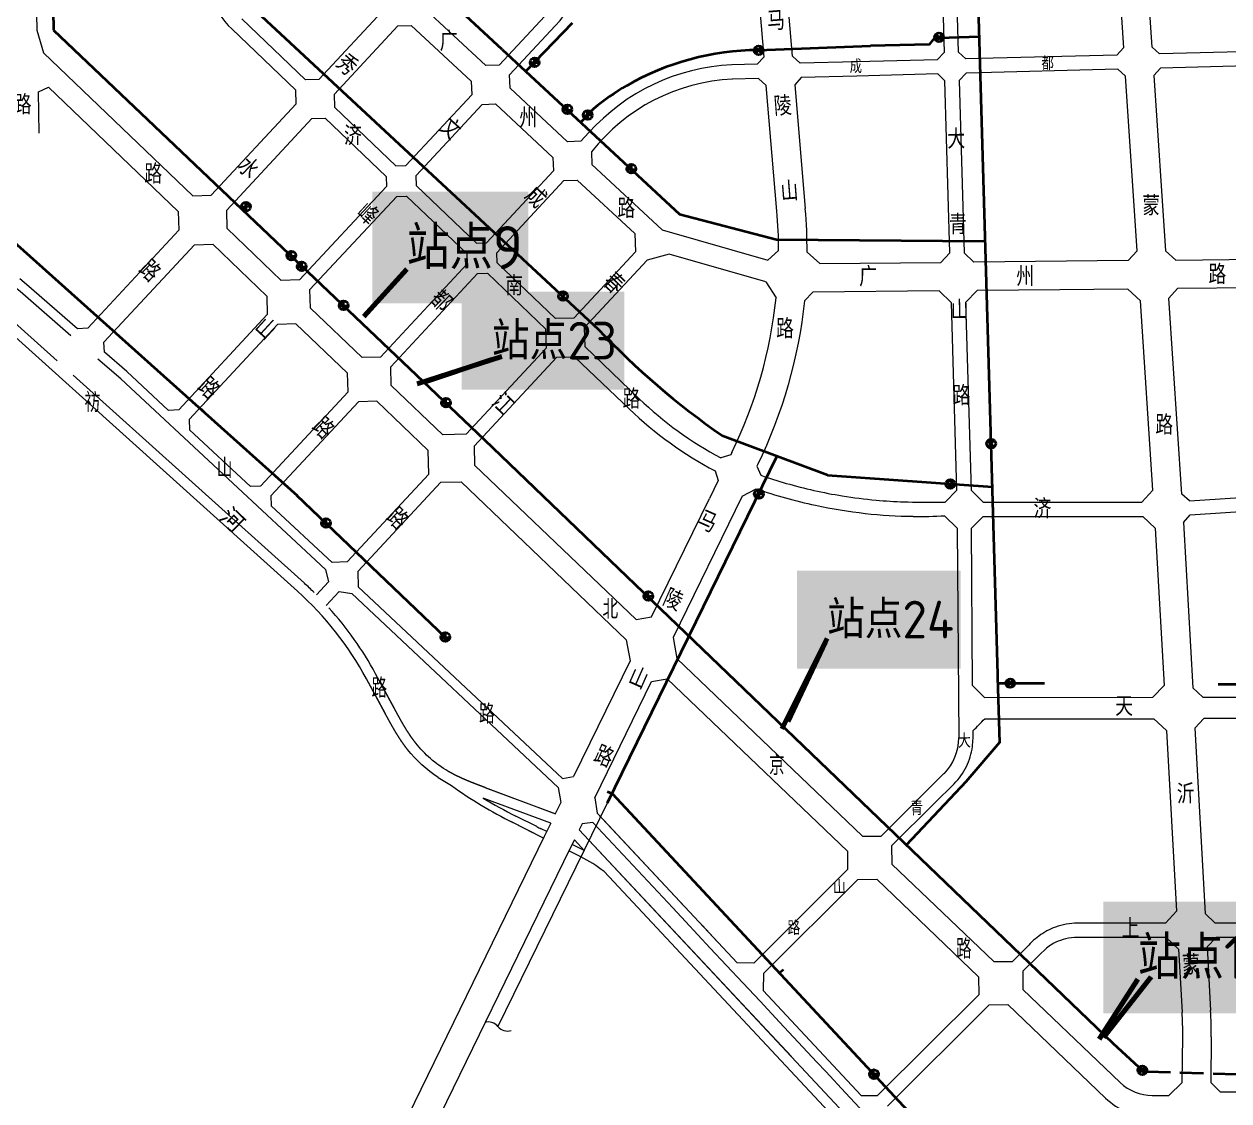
# Model space of a CAD drawing. Header units: millimetres. Extents: x 149602 to 158241, y 83300 to 93051.
# Drawn here: x 151265 to 153801, y 85863 to 88129 of the extents above; entities that cross this region are included whole.
import ezdxf

# ---------------------------------------------------------------- set-up
doc = ezdxf.new("R2010")
doc.units = ezdxf.units.MM
doc.linetypes.add('DASH', pattern=[0.35, 0.25, -0.1])
doc.layers.get('0').update_dxf_attribs({"lineweight": 18})
doc.layers.add('MiniCADViewLayer', color=1, linetype='Continuous')
doc.layers.add('TextBackground', color=2, linetype='Continuous', plot=False)
for name, color, linetype, lineweight in [('新路名', 7, 'Continuous', 18), ('给水线', 3, 'Continuous', 40), ('规划道路红线', 7, 'Continuous', 18)]:
    doc.layers.add(name, color=color, linetype=linetype, lineweight=lineweight)
doc.layers.get('0').off()
doc.styles.add('FS', font='')
doc.styles.add('OdaTtfStyle', font='tssdeng.shx', dxfattribs={"bigfont": 'hztxt.shx'})
doc.styles.get("Standard").update_dxf_attribs({"font": 'txt', "width": 0.7})
doc.styles.get('FS').set_extended_font_data('宋体')
doc.dimstyles.new('0.5', dxfattribs={"dimtxt": 80, "dimasz": 40, "dimexe": 20, "dimexo": 20, "dimgap": 10, "dimtad": 1, "dimdec": 0, "dimzin": 0, "dimdsep": 46, "dimtxsty": 'FS', "dimblk": 'ARCHTICK', "dimcen": 2.5, "dimdle": 1, "dimadec": 0, "dimazin": 0, "dimtfac": 1, "dimtdec": 0, "dimtmove": 2, "dimatfit": 3, "dimldrblk": 'OBLIQUE', "dimfxl": 1, "dimtolj": 1, "dimtzin": 0, "dimarcsym": 0})

# ---------------------------------------------------------------- blocks, each defined once
blk = doc.blocks.new('_ARCHTICK')
at = {"color": 0, "linetype": 'ByBlock', "const_width": 0.15}
blk.add_lwpolyline([(-0.5, -0.5), (0.5, 0.5)], dxfattribs=at)

msp = doc.modelspace()

# ---------------------------------------------------------------- hatches: boundary and pattern name
at = {"layer": 'TextBackground', "linetype": 'ByBlock', "ltscale": 200, "true_color": 0xfefe00}
for points in [[(151997.7, 87776.3), (151997.7, 87540.9), (152325.8, 87540.9), (152325.8, 87776.3)], [(152186.1, 87565.7), (152186.1, 87359.5), (152527.9, 87359.5), (152527.9, 87565.7)], [(152891.6, 86979), (152891.6, 86772.9), (153236, 86772.9), (153236, 86979)], [(153536.7, 86282.5), (153536.7, 86047.2), (153915.1, 86047.2), (153915.1, 86282.5)]]:
    msp.add_hatch(color=2, dxfattribs=at).paths.add_polyline_path(points)

# ---------------------------------------------------------------- linework, layer by layer
at = {"layer": '给水线'}
for p, q in [((153246.3, 89074.4), (153313.5, 86760.2)), ((152271.3, 88075.3), (152126.8, 88209)), ((151325.8, 88157.2), (151326.8, 88116.1)), ((151754.9, 88154.7), (152473.1, 87487.1)), ((152320.6, 88029.5), (152418.9, 88131.6)), ((151326.8, 88116.1), (151822.1, 87645.4)), ((153197, 88093.7), (153183.5, 88107.4)), ((153183.5, 88107.4), (153184.6, 88092.7)), ((153184.6, 88092.7), (153197.1, 88107.2)), ((153197.1, 88107.2), (153196.9, 88093.6)), ((152271.3, 88075.3), (152644.4, 87728.9)), ((152803.4, 88079.9), (152817.8, 88067)), ((152804.1, 88066.4), (152803.6, 88080)), ((152815.8, 88081.6), (152804.1, 88066.4)), ((152810, 88074), (153046.4, 88083.2)), ((152817.8, 88067), (152815.8, 88081.6)), ((152339.1, 88038.6), (152329.5, 88048.4)), ((152329.5, 88048.2), (152348.8, 88048.2)), ((152348.8, 88048.2), (152337.5, 88057.7)), ((152337.5, 88057.7), (152339.1, 88038.6)), ((152409.6, 87958.7), (152398.8, 87948.6)), ((152398.8, 87948.6), (152418, 87947.9)), ((152418, 87947.9), (152407.2, 87939.6)), ((152407.4, 87939.5), (152409.6, 87958.7)), ((152463, 87950.6), (152436.2, 87921.7)), ((152460.8, 87937.7), (152449, 87946.6)), ((152449, 87946.6), (152451.6, 87927.6)), ((152441.5, 87936.7), (152460.8, 87937.7)), ((152451.6, 87927.6), (152441.5, 87936.8)), ((152543.8, 87833.9), (152533, 87823.8)), ((152533, 87823.8), (152552.2, 87823.1)), ((152552.2, 87823.1), (152541.4, 87814.7)), ((152541.6, 87814.7), (152543.8, 87833.9)), ((151722.4, 87744.4), (151741.6, 87745.4)), ((151732.4, 87735.3), (151722.4, 87744.6)), ((151724.6, 87738.2), (151731.2, 87744.9)), ((151741.6, 87745.4), (151729.9, 87754.3)), ((151729.9, 87754.3), (151732.4, 87735.3)), ((152644.4, 87728.9), (152848.7, 87675.3)), ((151193.6, 87714.8), (151839.5, 87137.2)), ((152848.7, 87675.3), (153285.9, 87671.9)), ((151826.8, 87651.1), (151817.4, 87639.7)), ((151827, 87631.8), (151826.8, 87651.1)), ((151817.4, 87639.7), (151836.5, 87641.5)), ((151836.5, 87641.5), (151826.9, 87631.8)), ((151833.4, 87634.6), (152233.2, 87254.5)), ((151849.3, 87628.4), (151839.5, 87617.4)), ((151839.5, 87617.4), (151858.6, 87618.4)), ((151858.6, 87618.4), (151848.6, 87609.1)), ((151848.8, 87609.1), (151849.3, 87628.4)), ((151937, 87546.4), (151927.6, 87535)), ((151937.2, 87527.1), (151937, 87546.4)), ((152405.6, 87563.7), (152391, 87561.7)), ((152391, 87561.7), (152406.3, 87550.1)), ((152406.3, 87550.1), (152392.7, 87549.5)), ((152393, 87549.6), (152405.8, 87564)), ((151927.6, 87535), (151946.7, 87536.7)), ((151946.7, 87536.7), (151937, 87527.1)), ((152153.3, 87341.7), (152142.9, 87331.2)), ((152151.8, 87322.5), (152153.3, 87341.7)), ((151637.5, 87318.3), (151643.4, 87313.2)), ((152142.9, 87331.2), (152162.1, 87331.3)), ((152162.1, 87331.3), (152151.8, 87322.7)), ((152734.3, 87263), (152956, 87180.1)), ((152233.2, 87254.5), (153557.2, 85984.1)), ((153306.6, 87253.3), (153292, 87251.3)), ((153292, 87251.3), (153307.3, 87239.7)), ((153307.3, 87239.7), (153293.7, 87239.1)), ((153293.8, 87239), (153306.6, 87253.3)), ((152849.2, 87219.6), (152492, 86489.5)), ((152955.8, 87179.8), (153302.9, 87155.5)), ((153220.9, 87168.2), (153206.3, 87166.1)), ((153206.3, 87166.1), (153221.5, 87154.5)), ((153208, 87153.8), (153220.9, 87168.2)), ((151838, 87137.9), (152151.6, 86838.2)), ((152801.7, 87138.5), (152820.6, 87142.1)), ((152812.9, 87130.9), (152801.7, 87138.6)), ((152820.6, 87142.1), (152807.8, 87149.3)), ((152807.8, 87149.3), (152812.9, 87130.9)), ((153221.5, 87154.5), (153207.9, 87153.9)), ((151900.3, 87088.6), (151890.5, 87077.6)), ((151899.7, 87069.3), (151900.3, 87088.6)), ((151890.5, 87077.6), (151909.6, 87078.5)), ((151909.6, 87078.5), (151899.8, 87070.3)), ((152578.5, 86934.9), (152569.4, 86923.4)), ((152579.1, 86915.7), (152578.5, 86934.9)), ((152569.4, 86923.4), (152588.4, 86925.5)), ((152151.9, 86848.6), (152142.1, 86837.7)), ((152142.1, 86837.7), (152161.2, 86838.6)), ((152151.4, 86829.4), (152151.9, 86848.6)), ((152161.2, 86838.6), (152151.4, 86830.3)), ((153313.3, 86769), (153313.4, 86749.8)), ((153313.4, 86754.4), (153317.8, 86616.5)), ((153313.4, 86741.8), (153412.8, 86741.8)), ((153346.7, 86748.8), (153334.4, 86734.9)), ((153334.4, 86748.6), (153346.6, 86734.9)), ((153334.4, 86734.9), (153334.4, 86748.6)), ((153346.6, 86734.9), (153346.7, 86748.8)), ((154146.5, 86739.6), (153778.3, 86739.6)), ((153317.9, 86616.9), (153247, 86534.7)), ((153247.5, 86535.3), (153121.3, 86401.4)), ((152492.1, 86513.8), (152502.2, 86510.2)), ((152514.3, 86497.3), (152502.2, 86510.3)), ((152511.6, 86500.2), (153450.4, 85493.4)), ((152854.3, 86132.4), (152863.1, 86139.7)), ((153557.2, 85984.1), (153610.4, 85935)), ((153610.4, 85935), (153627.3, 85924.2))]:
    msp.add_line(p, q, dxfattribs=at)
at = {"layer": '给水线', "lineweight": 0}
msp.add_line((152492, 86489.5), (152262.2, 86019.6), dxfattribs=at)
at = {"layer": '给水线', "ltscale": 25}
for p, q in [((153053.9, 85928.8), (153043.9, 85919.5)), ((153043.9, 85919.5), (153063.1, 85920.6)), ((153051.5, 85910), (153053.4, 85928.2)), ((153063.1, 85920.6), (153051.5, 85910)), ((153611.9, 85920.7), (153624.2, 85935.5)), ((153611.9, 85934.3), (153611.9, 85920.7)), ((153624, 85919.8), (153612.1, 85933.5)), ((153624.2, 85935.5), (153624, 85919.8))]:
    msp.add_line(p, q, dxfattribs=at)
at = {"layer": '给水线', "linetype": 'DASH', "ltscale": 200}
msp.add_line((153627.6, 85925), (153820.1, 85919.2), dxfattribs=at)
at = {"layer": '给水线'}
for points in [[(153180.8, 88099.9), (153169.6, 88086.1), (153046.4, 88083.2)], [(153190.9, 88100), (153274.9, 88102.5)]]:
    msp.add_lwpolyline(points, dxfattribs=at)
for centre, radius in [((153190.2, 88100.7), 9.5), ((152810.7, 88073.4), 9.5), ((152339.3, 88048.2), 9.5), ((152408.5, 87949.2), 9.5), ((152451.3, 87937.2), 9.5), ((152542.8, 87824.4), 9.5), ((151732.1, 87744.8), 9.5), ((151827, 87641.6), 9.5), ((151849.1, 87618.9), 9.5), ((152399.3, 87556.6), 9.5), ((151937.1, 87536.9), 9.5), ((152152.6, 87332.2), 9.5), ((153300.3, 87246.2), 9.5), ((153214.6, 87161), 9.5), ((152811.3, 87140.3), 9.5), ((151900.1, 87079), 9.5), ((152578.9, 86925.4), 9.5), ((152151.7, 86839.1), 9.5), ((153340.5, 86741.8), 9.19), ((153053.4, 85919.4), 9.5), ((153618.5, 85927.6), 9.5)]:
    msp.add_circle(centre, radius, dxfattribs=at)
for centre, radius, start, end in [((152814.1, 87509), 565, 90.4165, 119.8215), ((152796.3, 87545.2), 524.8, 120.0967, 129.4212), ((153673.3, 88621.1), 1651.1, 223.3775, 235.3419)]:
    msp.add_arc(centre, radius, start, end, dxfattribs=at)
at = {"layer": '给水线', "lineweight": 0}
for centre, start, end in [((152242.1, 86003.3), 38.9627, 107.3504), ((152282.3, 86035.9), 218.9627, 287.3504)]:
    msp.add_arc(centre, 25.9, start, end, dxfattribs=at)
at = {"layer": '规划道路红线'}
for p, q in [((151289.8, 88205.6), (151291.7, 88115.7)), ((151917.9, 87981.4), (152051.3, 88124.8)), ((152051.3, 88124.8), (152079.5, 88125.8)), ((152079.5, 88125.8), (152205.8, 88008.4)), ((151291.8, 88115.7), (151305.5, 88068.2)), ((151836.9, 87989.7), (151702.2, 88118.5)), ((151305.5, 88068.2), (151620, 87767.5)), ((152205.8, 88008.4), (152206.9, 87980.1)), ((151294.8, 87986.2), (151316.2, 87995.7)), ((151296.3, 87899.5), (151294.8, 87986.2)), ((151316.2, 87995.7), (151589.4, 87734.6)), ((151837.7, 87961.3), (151836.9, 87989.7)), ((151918.8, 87953), (151917.9, 87981.4)), ((152206.9, 87980.1), (152068.2, 87830.9)), ((151658.6, 87768.7), (151837.7, 87961.3)), ((152047.1, 87830.3), (151918.8, 87953)), ((152089.8, 87810.2), (152228.8, 87959.7)), ((152228.8, 87959.7), (152257.1, 87960.7)), ((152257.1, 87960.7), (152378, 87848.3)), ((151691.2, 87737.6), (151870.3, 87930.2)), ((151870.3, 87930.2), (151898.3, 87931)), ((151898.3, 87931), (152026.7, 87808.3)), ((152378, 87848.3), (152379, 87820)), ((152458.9, 87859.7), (152459.9, 87833.6)), ((152047.1, 87830.3), (152068.2, 87830.9)), ((152047.1, 87830.3), (152068.2, 87830.9)), ((152379, 87820), (152238.1, 87668.5)), ((152459.9, 87833.6), (152607.8, 87696)), ((152026.7, 87808.3), (152027.3, 87787)), ((152090.5, 87788.8), (152089.8, 87810.2)), ((152259.8, 87647.8), (152401, 87799.6)), ((152401, 87799.6), (152429.2, 87800.6)), ((152429.2, 87800.6), (152550, 87688.3)), ((151620, 87767.5), (151658.6, 87768.7)), ((152027.3, 87787), (151844.8, 87590.7)), ((152217, 87667.9), (152090.5, 87788.8)), ((151866.5, 87570), (152049, 87766.3)), ((152049, 87766.3), (152070, 87766.9)), ((152070, 87766.9), (152196.6, 87645.9)), ((151589.4, 87734.6), (151590.5, 87695.4)), ((151692.3, 87698.4), (151691.2, 87737.6)), ((151590.5, 87695.4), (151398.6, 87489.1)), ((151692.3, 87698.4), (151806.2, 87589.6)), ((152217, 87667.9), (152238.1, 87668.5)), ((152550, 87688.3), (152551.4, 87649.4)), ((151432.6, 87459.6), (151623.1, 87664.3)), ((151623.1, 87664.3), (151661.7, 87665.5)), ((151661.7, 87665.5), (151775.5, 87556.6)), ((152196.6, 87645.9), (152197.2, 87624.6)), ((152260.4, 87626.4), (152259.8, 87647.8)), ((152551.4, 87649.4), (152421.9, 87510.1)), ((152622.7, 87644.9), (152576.1, 87631.9)), ((152826, 87586.5), (152622.7, 87644.9)), ((152852.8, 87652.7), (152830, 87632.2)), ((152912.8, 87649), (152939.9, 87624.7)), ((153194.1, 87627.3), (153213.5, 87647.5)), ((153264.1, 87628), (153243.5, 87647.8)), ((153607.4, 87651.4), (153588.7, 87631.2)), ((153667.5, 87652), (153688.8, 87632.2)), ((152197.2, 87624.6), (152014.7, 87428.3)), ((152383.3, 87509), (152260.4, 87626.4)), ((152576.1, 87631.9), (152443.6, 87489.4)), ((152939.9, 87624.7), (153194.1, 87627.3)), ((153588.7, 87631.2), (153264.1, 87628)), ((153688.8, 87632.2), (154038.1, 87635.7)), ((151269.5, 87581.1), (151255.8, 87592.9)), ((152036.4, 87407.6), (152218.9, 87603.8)), ((152218.9, 87603.8), (152240, 87604.4)), ((152240, 87604.4), (152362.8, 87487)), ((151377.1, 87487.9), (151269.5, 87581.1)), ((151844.8, 87590.7), (151806.2, 87589.6)), ((151867.6, 87530.9), (151866.5, 87570)), ((152826, 87586.5), (152847.6, 87552.6)), ((153190.8, 87567.2), (152925.1, 87564.6)), ((153216.5, 87542.5), (153190.8, 87567.2)), ((153674.1, 87552.1), (153692.8, 87572.2)), ((154039.7, 87575.7), (153692.8, 87572.2)), ((151775.5, 87556.6), (151776.7, 87517.5)), ((152925.1, 87564.6), (152907.2, 87546.4)), ((153227.9, 87148), (153216.5, 87542.5)), ((153701.6, 87139.9), (153674.1, 87552.1)), ((151776.7, 87517.5), (151590.2, 87316.9)), ((151867.6, 87530.9), (151976.1, 87427.2)), ((151798.4, 87496.8), (151612.1, 87296.5)), ((151837, 87497.9), (151798.4, 87496.8)), ((151837, 87497.9), (151945.5, 87394.2)), ((152421.9, 87510.1), (152383.3, 87509)), ((152443.6, 87489.4), (152444.7, 87450.3)), ((151398.6, 87489.1), (151377.1, 87487.9)), ((152364, 87447.9), (152362.8, 87487)), ((151433.8, 87438.8), (151432.6, 87459.6)), ((151481.3, 87397.7), (151433.8, 87438.8)), ((152364, 87447.9), (152195.1, 87266.3)), ((152444.7, 87450.3), (152559.5, 87340.5)), ((152014.7, 87428.3), (151976.1, 87427.2)), ((152385.7, 87427.1), (152213.1, 87241.6)), ((152424.3, 87428.3), (152385.7, 87427.1)), ((152538.8, 87318.8), (152424.3, 87428.3)), ((151569, 87316.1), (151481.3, 87397.7)), ((151946.6, 87355.1), (151945.5, 87394.2)), ((152037.6, 87368.4), (152036.4, 87407.6)), ((151468.3, 87382.4), (151899.5, 86981.4)), ((152037.6, 87368.4), (152146, 87264.8)), ((151762.3, 87156.8), (151946.6, 87355.1)), ((151590.2, 87316.9), (151569, 87316.1)), ((151968.3, 87334.3), (151784.2, 87136.4)), ((152006.9, 87335.5), (151968.3, 87334.3)), ((152006.9, 87335.5), (152115.3, 87231.9)), ((151612.1, 87296.5), (151612.9, 87275.3)), ((151612.9, 87275.3), (151741.1, 87156.1)), ((152195.1, 87266.3), (152146, 87264.8)), ((152213.8, 87200), (152213.1, 87241.6)), ((152116.8, 87182), (152115.3, 87231.9)), ((152752, 87222.6), (152731.4, 87215.9)), ((152754.4, 87227.6), (152752, 87222.6)), ((152719.2, 87188.5), (152725.6, 87168.6)), ((152807.1, 87198.8), (152815.7, 87179.5)), ((151944.9, 86997.2), (152116.8, 87182)), ((152141.6, 87164.7), (151966.9, 86976.9)), ((152141.6, 87164.7), (152184.8, 87165.4)), ((152725.6, 87168.6), (152707.1, 87130.8)), ((151762.3, 87156.8), (151741.1, 87156.1)), ((151784.2, 87136.4), (151785, 87115.2)), ((152776.1, 87135.3), (152630.9, 86838)), ((152776.1, 87135.3), (152805.9, 87151)), ((153203.6, 87123), (153227.9, 87148)), ((153717.5, 87125.9), (153701.6, 87139.9)), ((153717.5, 87125.9), (154050.6, 87148)), ((151785, 87115.2), (151913.1, 86996.1)), ((152585.4, 86881.5), (152707.1, 87130.8)), ((153719.4, 87096), (154051.6, 87118)), ((153202.4, 87094.3), (153228.9, 87068)), ((153258.9, 87068), (153283.8, 87093)), ((153283.8, 87093), (153619.4, 87093)), ((153619.4, 87093), (153645.8, 87068)), ((153705.2, 87080), (153719.4, 87096)), ((153228.9, 87068), (153232, 86626.8)), ((153261.2, 86737.1), (153258.9, 87068)), ((153645.8, 87068), (153664.1, 86737.3)), ((153705.2, 87080), (153724.5, 86732.4)), ((151944.9, 86997.2), (151913.1, 86996.1)), ((151899.5, 86981.4), (151905.8, 86955.1)), ((151966.9, 86976.9), (151968, 86945)), ((151905.8, 86955.1), (151880.5, 86928)), ((151900.8, 86905.8), (151927.8, 86934.7)), ((151927.8, 86934.7), (151954.4, 86930.4)), ((151968, 86945), (152398, 86541.5)), ((151954.4, 86930.4), (152388.8, 86522.7)), ((152553, 86875.8), (152585.4, 86881.5)), ((152532.3, 86833.3), (152540.2, 86789)), ((152630.9, 86838), (152638.8, 86793.7)), ((152540.2, 86789), (152421.4, 86545.8)), ((152466.3, 86501), (152585.7, 86745.5)), ((152585.7, 86745.5), (152618.1, 86751.3)), ((153286.4, 86712.1), (153261.2, 86737.1)), ((153664.1, 86737.3), (153640.5, 86712.3)), ((153724.5, 86732.4), (153745.6, 86712.4)), ((153286.4, 86712.1), (153640.5, 86712.3)), ((153745.6, 86712.4), (154062, 86712.4)), ((153286.7, 86667.1), (153643, 86667.3)), ((153643, 86667.3), (153669.4, 86642.4)), ((153748.1, 86667.4), (153729.2, 86647.5)), ((154063.1, 86667.4), (153748.1, 86667.4)), ((153669.4, 86642.4), (153690.5, 86262.2)), ((153729.2, 86647.5), (153750.9, 86257.2)), ((153069.1, 86420.5), (153201, 86551.7)), ((152398, 86541.5), (152421.4, 86545.8)), ((153181.2, 86489.7), (153222.2, 86530.4)), ((152388.8, 86522.7), (152394.6, 86491)), ((152466.3, 86501), (152471.2, 86468.5)), ((152394.6, 86491), (152382.9, 86467.1)), ((153181.2, 86489.7), (153090.8, 86399.7)), ((152358.1, 86416.2), (152289.5, 86450.7)), ((152343.7, 86440.2), (152299.9, 86462.3)), ((152471.2, 86468.5), (152644.9, 86282.8)), ((152765.6, 86153.7), (152474.6, 86464.8)), ((152337, 86426.8), (152293.2, 86448.9)), ((152364.8, 86429.9), (152353.4, 86435.7)), ((152443.5, 86390), (152418.3, 86402.8)), ((153029.8, 86420.1), (153069.1, 86420.5)), ((153090.8, 86399.7), (153091.2, 86361.3)), ((152436.7, 86376.6), (152411.7, 86389.2)), ((152997.8, 86388.3), (152998.2, 86349.9)), ((152998.2, 86349.9), (152800.4, 86153.1)), ((152820.9, 86131.2), (153019.9, 86329.2)), ((153019.9, 86329.2), (153059.3, 86329.6)), ((152644.9, 86282.8), (152650.8, 86276.4)), ((153690.5, 86262.2), (153666.9, 86237.2)), ((153772, 86237.2), (153750.9, 86257.2)), ((152657.2, 86240.3), (152709.1, 86184.8)), ((152691.8, 86232.6), (152723.7, 86198.5)), ((153666.9, 86237.2), (153481.7, 86237.1)), ((154064.6, 86237.2), (153772, 86237.2)), ((153668.6, 86207.2), (153481.7, 86207.1)), ((153668.6, 86207.2), (153694.9, 86182.2)), ((152709.1, 86184.8), (152777.7, 86111.5)), ((153345.2, 86156.6), (153372.8, 86184)), ((153402.4, 86171.2), (153366.9, 86135.9)), ((153402.4, 86171.2), (153414.4, 86182.6)), ((152800.4, 86153.1), (152765.6, 86153.7)), ((153305.8, 86156.2), (153345.2, 86156.6)), ((152820.9, 86131.2), (152820.3, 86095.3)), ((153273.9, 86124.4), (153274.3, 86086)), ((153366.9, 86135.9), (153367.3, 86097.5)), ((152777.7, 86111.5), (152814, 86072.7)), ((152820.3, 86095.3), (153026.5, 85874.8)), ((152814, 86072.7), (152855, 86028.8)), ((153274.3, 86086), (153061.3, 85874.2)), ((153081.8, 85852.2), (153296, 86065.3)), ((153296, 86065.3), (153335.4, 86065.7)), ((152855, 86028.8), (152933.5, 85944.9)), ((153702.4, 85901.8), (153703.4, 85998.9)), ((152933.5, 85944.9), (152952.5, 85924.7)), ((152952.5, 85924.7), (152993.9, 85880.3)), ((153674.6, 85874.7), (153702.4, 85901.8)), ((152993.9, 85880.3), (153112.6, 85753.5)), ((153026.5, 85874.8), (153061.3, 85874.2)), ((153639.4, 85874.7), (153674.6, 85874.7))]:
    msp.add_line(p, q, dxfattribs=at)
for points in [[(151663, 88453.7), (151660.1, 88638.9), (151679.3, 88654.4), (152011.3, 88578.1), (152031.3, 88553.6), (152040.5, 88199.8), (152027.4, 88165.2), (151885.4, 88012.5), (151857.3, 88011.7), (151722.9, 88140.1)], [(152360.5, 88145.3), (152264.8, 88042.3), (152236.5, 88041.3), (152100.6, 88167.7), (152085.5, 88201.3), (152076.6, 88543.2), (152095.6, 88558.8), (152412.7, 88485.9), (152432.8, 88461.4), (152436.6, 88349)], [(154021.7, 88484), (154038.7, 88091), (154024.3, 88075.6), (153654.9, 88065.9), (153638.9, 88080.4), (153612.8, 88473.7)], [(152787.5, 88463.1), (152821.8, 88059.5), (152808.1, 88044.1), (152754.2, 88042.8)], [(153190, 88468.2), (153201.4, 88069.2), (153186.9, 88053.8), (153016.8, 88049.5), (152898.1, 88046.5), (152881.9, 88061), (152847.7, 88463.9)], [(153552.7, 88472.9), (153578.9, 88078.9), (153564.9, 88063.5), (153246.8, 88055.4), (153231.4, 88070), (153220, 88468.6)], [(152453.7, 87900.4), (152436.9, 87882.3), (152408.6, 87881.2), (152287.8, 87993.6), (152286.7, 88021.9), (152382.5, 88124.9)], [(153213.5, 87647.5), (153203.1, 88009.2), (153187.7, 88023.9), (153017.5, 88019.5), (152900.7, 88016.5), (152887, 88001.2), (152909.1, 87740.5)], [(153607.4, 87651.4), (153582.9, 88019), (153566.9, 88033.6), (153247.7, 88025.4), (153233.1, 88010), (153243.5, 87647.8)], [(154049.2, 87672.6), (154040, 88031), (154024.6, 88045.6), (153656.9, 88035.9), (153642.9, 88020.5), (153667.5, 87652)], [(152849.3, 87735.4), (152826.9, 87999.6), (152810.6, 88014.2), (152755, 88012.8)], [(152607.8, 87696), (152830, 87632.2)], [(151363.4, 87473.2), (151256.4, 87565.9), (151249.5, 87571.9), (151232, 87567.9)], [(151334.4, 87420), (151224.1, 87519.1)], [(151334.4, 87420), (151224.1, 87519.1)], [(151468.2, 87382.6), (151420.1, 87424.1)], [(152213.8, 87200), (152553, 86875.8)], [(152184.8, 87165.4), (152532.3, 86833.3)], [(152638.8, 86793.7), (153029.8, 86420.1)], [(152618.1, 86751.3), (152997.8, 86388.3)], [(152373.2, 86447.2), (152231.2, 86500.4)], [(152373.2, 86447.2), (152231.2, 86500.4)], [(152382.9, 86467.1), (152235.6, 86522.2)], [(152373.2, 86447.2), (152359.7, 86419.5)], [(152657.2, 86240.3), (152630.3, 86269.1), (152461.8, 86449.2), (152439.3, 86445.9), (152433.3, 86433.6)], [(152910.5, 85923.3), (152433.3, 86433.6)], [(152879.7, 85956.3), (152433.3, 86433.6)], [(152359.7, 86419.5), (152031.6, 85747.8)], [(152423, 86412.4), (152413.6, 86393.2)], [(152444.5, 86389.5), (152423, 86412.4)], [(152413.6, 86393.2), (152085.5, 85721.5)], [(153091.2, 86361.3), (153305.8, 86156.2)], [(153793.2, 84947.1), (152485.4, 86345.7)], [(153059.3, 86329.6), (153273.9, 86124.4)], [(153763.4, 85998.2), (153762.4, 85902.2), (153782.1, 85882.2), (154059.6, 85882.2), (154079.6, 85902.2), (154079.6, 86192.2), (154064.6, 86207.2), (153773.7, 86207.2), (153754.8, 86187.2), (153762.2, 86053.3)], [(153694.9, 86182.2), (153702.3, 86050)], [(153112.6, 85753.5), (153414.7, 85430.5), (153414.6, 85423.3), (153399.4, 85407.8), (153392.4, 85407.9), (152910.5, 85923.3)]]:
    msp.add_lwpolyline(points, dxfattribs=at)
for points in [[(152382.5, 88124.9, 0.198257), (152466.6, 88350, 0.198257)], [(151635.8, 88270.5, 0.200751), (151702.2, 88118.5, 0.200751)], [(152907.2, 87546.4, -0.087817), (152808.3, 87201.2), (152807.1, 87198.8)], [(152136.5, 86543.7, -0.082386), (152072, 86602.2, -0.002247), (152071.4, 86603, -0.000845), (152070.8, 86603.7, -0.000844), (152070.3, 86604.4, -0.000835), (152069.7, 86605.2, -0.000826), (152069.2, 86605.9, -0.000818), (152068.6, 86606.6, -0.000809), (152068, 86607.3, -0.0008), (152067.5, 86608.1, -0.000792), (152066.9, 86608.8, -0.000783), (152066.4, 86609.5, -0.000774), (152065.9, 86610.3, -0.000766), (152065.3, 86611, -0.000757), (152064.8, 86611.8, -0.000748), (152064.2, 86612.5, -0.00074), (152063.7, 86613.2, -0.000731), (152063.2, 86614, -0.000722), (152062.6, 86614.7, -0.000714), (152062.1, 86615.5, -0.000705), (152061.6, 86616.2, -0.000696), (152061.1, 86617, -0.000688), (152060.6, 86617.7, -0.000679), (152060, 86618.5, -0.00067), (152059.5, 86619.2, -0.000662), (152059, 86620, -0.000653), (152058.5, 86620.7, -0.000644), (152058, 86621.5, -0.000636), (152057.5, 86622.3, -0.000627), (152057, 86623, -0.000619), (152056.5, 86623.8, -0.00061), (152056, 86624.5, -0.000601), (152055.5, 86625.3, -0.000593), (152055, 86626.1, -0.000584), (152054.5, 86626.8, -0.000575), (152054, 86627.6, -0.000567), (152053.5, 86628.3, -0.000558), (152053, 86629.1, -0.000549), (152052.5, 86629.9, -0.000541), (152052.1, 86630.6, -0.000532), (152051.6, 86631.4, -0.000523), (152051.1, 86632.2, -0.000515), (152050.6, 86632.9, -0.000506), (152050.1, 86633.7, -0.000497), (152049.7, 86634.5, -0.000489), (152049.2, 86635.2, -0.00048), (152048.7, 86636, -0.000471), (152048.2, 86636.8, -0.000463), (152047.8, 86637.6, -0.000454), (152047.3, 86638.3, -0.000446), (152046.8, 86639.1, -0.000437), (152046.4, 86639.9, -0.000428), (152045.9, 86640.7, -0.00042), (152045.5, 86641.4, -0.000411), (152045, 86642.2, -0.000402), (152044.5, 86643, -0.000394), (152044.1, 86643.8, -0.000385), (152043.6, 86644.5, -0.000376), (152043.2, 86645.3, -0.000368), (152042.7, 86646.1, -0.000359), (152042.3, 86646.9, -0.00035), (152041.8, 86647.6, -0.000342), (152041.4, 86648.4, -0.000333), (152040.9, 86649.2, -0.000324), (152040.5, 86650, -0.000316), (152040, 86650.7, -0.000307), (152039.6, 86651.5, -0.000298), (152039.1, 86652.3, -0.00029), (152038.7, 86653.1, -0.000281), (152038.3, 86653.9, -0.000272), (152037.8, 86654.6, -0.000264), (152037.4, 86655.4, -0.000255), (152036.9, 86656.2, -0.000247), (152036.5, 86657, -0.000238), (152036.1, 86657.8, -0.000229), (152035.6, 86658.5, -0.000221), (152035.2, 86659.3, -0.000212), (152034.8, 86660.1, -0.000203), (152034.3, 86660.9, -0.000195), (152033.9, 86661.7, -0.000186), (152033.5, 86662.4, -0.000177), (152033.1, 86663.2, -0.000169), (152032.6, 86664, -0.00016), (152032.2, 86664.8, -0.000151), (152031.8, 86665.5, -0.000143), (152031.3, 86666.3, -0.000134), (152030.9, 86667.1, -0.000125), (152030.5, 86667.9, -0.000117), (152030.1, 86668.7, -0.000108), (152029.6, 86669.4, -0.000099), (152029.2, 86670.2, -0.000091), (152028.8, 86671, -0.000082), (152028.4, 86671.8, -0.000074), (152027.9, 86672.6, -0.000065), (152027.5, 86673.3, -0.000056), (152027.1, 86674.1, -0.000048), (152026.7, 86674.9, -0.000039), (152026.3, 86675.7, -0.00003), (152025.8, 86676.4, -0.000022), (152025.4, 86677.2, -0.000013), (152025, 86678, -0.000004), (152024.6, 86678.8), (151985.2, 86751.5, 0.085754), (151840, 86935.8), (151202.9, 87508.6)], [(152024.7, 86678.5), (151985.2, 86751.5, 0.085754), (151840, 86935.8), (151202.9, 87508.6)], [(151875, 86933.1, 0.009809), (151854.7, 86952.2), (151367.8, 87389.9)], [(151875, 86933.1, 0.009809), (151854.7, 86952.2), (151367.8, 87389.9)], [(152384.3, 86466.6), (152235.9, 86522.1, -0.000004), (152235, 86522.4, -0.000013), (152234.2, 86522.8, -0.000022), (152233.4, 86523.1, -0.00003), (152232.6, 86523.4, -0.000039), (152231.7, 86523.7, -0.000048), (152230.9, 86524, -0.000056), (152230.1, 86524.3, -0.000065), (152229.3, 86524.6, -0.000074), (152228.4, 86524.9, -0.000082), (152227.6, 86525.2, -0.000091), (152226.8, 86525.5, -0.000099), (152226, 86525.8, -0.000108), (152225.2, 86526.2, -0.000117), (152224.3, 86526.5, -0.000125), (152223.5, 86526.8, -0.000134), (152222.7, 86527.1, -0.000143), (152221.9, 86527.4, -0.000151), (152221.1, 86527.7, -0.00016), (152220.2, 86528, -0.000169), (152219.4, 86528.3, -0.000177), (152218.6, 86528.6, -0.000186), (152217.8, 86529, -0.000195), (152217, 86529.3, -0.000203), (152216.2, 86529.6, -0.000212), (152215.3, 86529.9, -0.000221), (152214.5, 86530.2, -0.000229), (152213.7, 86530.5, -0.000238), (152212.9, 86530.9, -0.000247), (152212.1, 86531.2, -0.000255), (152211.3, 86531.5, -0.000264), (152210.5, 86531.8, -0.000272), (152209.7, 86532.1, -0.000281), (152208.9, 86532.4, -0.00029), (152208, 86532.8, -0.000298), (152207.2, 86533.1, -0.000307), (152206.4, 86533.4, -0.000316), (152205.6, 86533.7, -0.000324), (152204.8, 86534.1, -0.000333), (152204, 86534.4, -0.000342), (152203.2, 86534.7, -0.00035), (152202.4, 86535, -0.000359), (152201.6, 86535.4, -0.000368), (152200.8, 86535.7, -0.000376), (152200, 86536, -0.000385), (152199.2, 86536.4, -0.000394), (152198.4, 86536.7, -0.000402), (152197.6, 86537, -0.000411), (152196.8, 86537.3, -0.00042), (152196, 86537.7, -0.000428), (152195.2, 86538, -0.000437), (152194.4, 86538.4, -0.000446), (152193.6, 86538.7, -0.000454), (152192.8, 86539, -0.000463), (152192, 86539.4, -0.000471), (152191.3, 86539.7, -0.00048), (152190.5, 86540.1, -0.000489), (152189.7, 86540.4, -0.000497), (152188.9, 86540.8, -0.000506), (152188.1, 86541.1, -0.000515), (152187.3, 86541.5, -0.000523), (152186.5, 86541.8, -0.000532), (152185.8, 86542.2, -0.000541), (152185, 86542.5, -0.000549), (152184.2, 86542.9, -0.000558), (152183.4, 86543.2, -0.000567), (152182.6, 86543.6, -0.000575), (152181.9, 86544, -0.000584), (152181.1, 86544.3, -0.000593), (152180.3, 86544.7, -0.000601), (152179.5, 86545, -0.00061), (152178.8, 86545.4, -0.000619), (152178, 86545.8, -0.000627), (152177.2, 86546.2, -0.000636), (152176.5, 86546.5, -0.000644), (152175.7, 86546.9, -0.000653), (152174.9, 86547.3, -0.000662), (152174.2, 86547.7, -0.00067), (152173.4, 86548, -0.000679), (152172.6, 86548.4, -0.000688), (152171.9, 86548.8, -0.000696), (152171.1, 86549.2, -0.000705), (152170.3, 86549.6, -0.000714), (152169.6, 86550, -0.000722), (152168.8, 86550.4, -0.000731), (152168.1, 86550.8, -0.00074), (152167.3, 86551.2, -0.000748), (152166.6, 86551.5, -0.000757), (152165.8, 86551.9, -0.000766), (152165.1, 86552.4, -0.000774), (152164.3, 86552.8, -0.000783), (152163.6, 86553.2, -0.000792), (152162.9, 86553.6, -0.0008), (152162.1, 86554, -0.000809), (152161.4, 86554.4, -0.000818), (152160.6, 86554.8, -0.000826), (152159.9, 86555.2, -0.000835), (152159.2, 86555.6, -0.000844), (152158.4, 86556.1, -0.00086), (152157.7, 86556.5, -0.002418), (152157, 86556.9, -0.092871), (152089.2, 86615.9, -0.002418), (152088.7, 86616.6, -0.00086), (152088.2, 86617.2, -0.000844), (152087.7, 86617.9, -0.000835), (152087.2, 86618.6, -0.000826), (152086.6, 86619.2, -0.000818), (152086.1, 86619.9, -0.000809), (152085.6, 86620.6, -0.0008), (152085.1, 86621.3, -0.000792), (152084.6, 86621.9, -0.000783), (152084.1, 86622.6, -0.000774), (152083.6, 86623.3, -0.000766), (152083.1, 86624, -0.000757), (152082.6, 86624.7, -0.000748), (152082.1, 86625.4, -0.00074), (152081.6, 86626.1, -0.000731), (152081.1, 86626.7, -0.000722), (152080.6, 86627.4, -0.000714), (152080.1, 86628.1, -0.000705), (152079.6, 86628.8, -0.000696), (152079.1, 86629.5, -0.000688), (152078.7, 86630.2, -0.000679), (152078.2, 86630.9, -0.00067), (152077.7, 86631.6, -0.000662), (152077.2, 86632.3, -0.000653), (152076.7, 86633.1, -0.000644), (152076.3, 86633.8, -0.000636), (152075.8, 86634.5, -0.000627), (152075.3, 86635.2, -0.000619), (152074.8, 86635.9, -0.00061), (152074.4, 86636.6, -0.000601), (152073.9, 86637.3, -0.000593), (152073.4, 86638, -0.000584), (152073, 86638.8, -0.000575), (152072.5, 86639.5, -0.000567), (152072, 86640.2, -0.000558), (152071.6, 86640.9, -0.000549), (152071.1, 86641.7, -0.000541), (152070.7, 86642.4, -0.000532), (152070.2, 86643.1, -0.000523), (152069.7, 86643.8, -0.000515), (152069.3, 86644.6, -0.000506), (152068.8, 86645.3, -0.000497), (152068.4, 86646, -0.000489), (152067.9, 86646.8, -0.00048), (152067.5, 86647.5, -0.000471), (152067, 86648.2, -0.000463), (152066.6, 86649, -0.000454), (152066.1, 86649.7, -0.000446), (152065.7, 86650.4, -0.000437), (152065.3, 86651.2, -0.000428), (152064.8, 86651.9, -0.00042), (152064.4, 86652.7, -0.000411), (152063.9, 86653.4, -0.000402), (152063.5, 86654.2, -0.000394), (152063, 86654.9, -0.000385), (152062.6, 86655.6, -0.000376), (152062.2, 86656.4, -0.000368), (152061.7, 86657.1, -0.000359), (152061.3, 86657.9, -0.00035), (152060.9, 86658.6, -0.000342), (152060.4, 86659.4, -0.000333), (152060, 86660.1, -0.000324), (152059.6, 86660.9, -0.000316), (152059.1, 86661.6, -0.000307), (152058.7, 86662.4, -0.000298), (152058.3, 86663.2, -0.00029), (152057.8, 86663.9, -0.000281), (152057.4, 86664.7, -0.000272), (152057, 86665.4, -0.000264), (152056.6, 86666.2, -0.000255), (152056.1, 86667, -0.000247), (152055.7, 86667.7, -0.000238), (152055.3, 86668.5, -0.000229), (152054.9, 86669.2, -0.000221), (152054.4, 86670, -0.000212), (152054, 86670.8, -0.000203), (152053.6, 86671.5, -0.000195), (152053.2, 86672.3, -0.000186), (152052.7, 86673.1, -0.000177), (152052.3, 86673.8, -0.000169), (152051.9, 86674.6, -0.00016), (152051.5, 86675.4, -0.000151), (152051.1, 86676.1, -0.000143), (152050.6, 86676.9, -0.000134), (152050.2, 86677.7, -0.000125), (152049.8, 86678.4, -0.000117), (152049.4, 86679.2, -0.000108), (152049, 86680, -0.000099), (152048.5, 86680.7, -0.000091), (152048.1, 86681.5, -0.000082), (152047.7, 86682.3, -0.000074), (152047.3, 86683.1, -0.000065), (152046.9, 86683.8, -0.000056), (152046.4, 86684.6, -0.000048), (152046, 86685.4, -0.000039), (152045.6, 86686.2, -0.00003), (152045.2, 86686.9, -0.000022), (152044.8, 86687.7, -0.000013), (152044.3, 86688.5, -0.000004), (152043.9, 86689.3), (152004.5, 86762, 0.05996), (151906.3, 86900.7, 0.05996)], [(152044.1, 86689), (152004.5, 86762, 0.05996), (151906.3, 86900.7, 0.05996)], [(152136.5, 86543.7, -0.001944), (152164.1, 86526.5, -4.986244)], [(153367.3, 86097.5), (153572, 85901.7, 0.193051), (153639.4, 85874.7)], [(153335.4, 86065.7), (153540.9, 85869.2, 0.193051), (153639.4, 85829.7)], [(153703.4, 85998.9, 0.016597), (153702.3, 86050, 0.016597)], [(153763.4, 85998.2, 0.016597), (153762.2, 86053.3, 0.016597)]]:
    msp.add_lwpolyline(points, format="xyb", dxfattribs=at)
msp.add_lwpolyline([(153587.8, 87571.1), (153444.8, 87569.8), (153270.8, 87568), (153246.5, 87542.8), (153257.9, 87148), (153283.6, 87123), (153617.6, 87123), (153640.9, 87147.9), (153614.4, 87546.5)], close=True, dxfattribs=at)
for centre, radius, start, end in [((152773.2, 87614.5), 428.7, 92.5262, 138.1754), ((152773.1, 87615), 398.2, 92.5141, 142.0838), ((151882.8, 87653.3), 970, 359.9625, 4.8558), ((151882.8, 87653.3), 1030, 359.7594, 4.8558), ((151882.8, 87653.3), 970, 333.9659, 354.0407), ((153101.9, 87908), 785, 226.2936, 241.8337), ((153101.9, 87908), 815, 226.2936, 241.9879), ((153117.9, 88035), 907.3, 250.5466, 254.0862), ((153149.9, 88141.1), 1018.1, 253.9898, 257.3691), ((153149.9, 88141.1), 1048.1, 250.8404, 257.9055), ((153149.9, 88141.1), 1018.1, 257.3691, 260.7825), ((153149.9, 88141.1), 1018.1, 260.7825, 264.8282), ((153149.9, 88141.1), 1048.1, 257.9055, 263.7286), ((153149.9, 88141.1), 1018.1, 264.8282, 268.1472), ((153169.8, 89458), 2335.1, 268.7031, 270.4303), ((153195.5, 87303), 180.2, 267.4258, 272.5742), ((153150.9, 88156.9), 1063.9, 263.7697, 269.2193), ((153149.9, 88140.9), 1048, 269.2602, 272.8725), ((152941, 86985.7), 470.1, 313.0935, 317.3355), ((153074, 86633), 188.4, 352.5938, 2.8651), ((153127, 86626.1), 105, 314.8556, 0.3935), ((153127, 86626.1), 135, 333.8785, 352.5938), ((153127, 86626.1), 135, 314.8556, 333.8785), ((152747.4, 87350.5), 1009.6, 234.7045, 243.2604), ((152746.4, 87348.7), 992.5, 238.7299, 243.2651), ((152433.7, 86618.9), 200, 243.2651, 246.3179), ((152305.1, 86115.4), 292.5, 51.9513, 63.2651), ((152305.1, 86115.4), 307.5, 63.0546, 63.2651), ((153483.1, 86099.7), 137.6, 110.1135, 126.6859), ((153481.4, 86104.2), 132.9, 89.8735, 110.1122), ((153506.8, 86067.9), 177.3, 126.6859, 139.0883), ((153462.8, 86131.7), 70.2, 111.8847, 133.4977), ((153481.8, 86102.1), 105, 103.7844, 115.4926), ((153481.8, 86102.1), 105, 90.0356, 103.7844)]:
    msp.add_arc(centre, radius, start, end, dxfattribs=at)

# ---------------------------------------------------------------- texts
at = {"layer": 'MiniCADViewLayer', "color": 1, "linetype": 'ByBlock', "ltscale": 200, "true_color": 0xff0000, "attachment_point": 7, "style": 'OdaTtfStyle'}
for s, insert, char_height in [('站点9', (152070.1, 87613.3), 90.53), ('站点23', (152249.5, 87423), 79.27), ('站点24', (152955, 86836.3), 79.27), ('站点10', (153609.1, 86119.6), 90.53)]:
    msp.add_mtext(s, dxfattribs=dict(at, insert=insert, char_height=char_height))
at = {"layer": '新路名', "lineweight": 30}
for s, insert, char_height, width, attachment_point, rotation in [('{\\W0.8;马\\P\\P\\P陵\\P\\P\\P山}', (152827.2, 88154), 36, 56.017, 1, 4.4959), ('{\\W0.8;秀\\P\\P\\P\\P\\P水\\P\\P\\P\\P\\P路}', (151944.4, 88070.1), 36, 37.28, 1, 316.2297), ('{\\W0.8;文}', (152161.3, 87935.8), 36, 127, 1, 317.3986), ('{\\W0.8;大\\P\\P\\P青\\P\\P\\P山\\P\\P\\P路}', (153207.6, 87906.2), 36, 127, 1, 1.1532), ('{\\W0.8;成}', (152342.1, 87792.2), 36, 37.6, 1, 316.0322), ('{\\W0.8;峰}', (151987.2, 87756.3), 36, 127, 1, 317.3986), ('{\\W0.8;春}', (152478.5, 87582), 36, 124.595, 7, 316.0322), ('{\\W0.8;都}', (152142.3, 87573.9), 36, 36.96, 1, 316.0322), ('{\\W0.8;山}', (151772.5, 87515.3), 36, 127, 1, 317.3986), ('{\\W0.8;路}', (151652.6, 87389.8), 36, 127, 1, 317.3986), ('{\\W0.8;江}', (152245.2, 87329), 36, 117.459, 7, 316.0322), ('{\\W0.8;路}', (151894.4, 87306), 36, 37.28, 1, 316.0322), ('{\\W1;河}', (151671.7, 87086.7), 36, 134.443, 7, 316.0322), ('{\\W0.8;路}', (152050.6, 87115.3), 36, 37.28, 1, 316.0322), ('{\\W0.8;马\\P\\P\\P陵\\P\\P\\P山\\P\\P\\P路}', (152694.1, 87107.6), 36, 56.017, 1, 336.2009), ('{\\W0.8;大}', (153230.1, 86634.4), 26, 127, 1, 1.1532), ('{\\W0.8;青}', (153129.6, 86493), 26, 127, 1, 1.1532), ('{\\W0.8;山}', (152967, 86326.5), 26, 127, 1, 1.1532), ('{\\W0.8;路}', (152871.4, 86240.9), 26, 127, 1, 1.1532)]:
    msp.add_mtext(s, dxfattribs=dict(at, insert=insert, char_height=char_height, width=width, attachment_point=attachment_point, rotation=rotation))
at = {"layer": '新路名', "attachment_point": 1}
for s, insert, char_height, width in [('{\\W0.8;广}', (152139.7, 88112.2), 36, 46.363), ('{\\W0.8;成}', (153002.5, 88053.4), 25, 26.111), ('{\\W0.8;都}', (153406.2, 88059.7), 25, 25.667), ('{\\W0.8;州}', (152307.2, 87951.2), 36, 56.5), ('{\\W0.8;济}', (151938.2, 87913.5), 36, 37.12), ('{\\W0.8;路}', (151517.8, 87832.9), 36, 37.28), ('{\\W0.8;蒙}', (153618.5, 87766.1), 36, 35.84), ('{\\W0.8;路}', (152513.6, 87760.3), 36, 37.28), ('{\\W0.8;广}', (153022.6, 87616.9), 36, 46.363), ('{\\W0.8;州}', (153353.1, 87617.2), 36, 56.5), ('{\\W0.8;路}', (153757.7, 87621.5), 36, 37.28), ('{\\W0.8;南}', (152277.3, 87597.9), 36, 36.8), ('{\\W0.8;路}', (152847.6, 87507.2), 36, 37.28), ('{\\W0.8;路}', (152524.5, 87359.4), 36, 37.28), ('祊', (151392.3, 87352.2), 36, 32.34), ('{\\W0.8;路}', (153645.7, 87304.9), 36, 37.28), ('山', (151670.4, 87213.7), 36, 26.46), ('{\\W0.8;济}', (153389.5, 87128.5), 36, 37.12), ('北', (152482.3, 86917.2), 36, 52.87), ('路', (151996, 86751.3), 36, 32.62), ('{\\W0.8;天}', (153561.4, 86712.9), 36, 69.418), ('路', (152222.5, 86696.7), 36, 32.62), ('京', (152832.7, 86588.9), 36, 45.924), ('{\\W0.8;上}', (153575, 86245.3), 36, 37.44), ('路', (153226.4, 86202.4), 36, 44.302)]:
    msp.add_mtext(s, dxfattribs=dict(at, insert=insert, char_height=char_height, width=width))
at = {"layer": '新路名', "color": 7, "lineweight": 0, "ltscale": 25, "insert": (151243.2, 87978.8), "char_height": 36, "width": 42.915, "attachment_point": 1}
msp.add_mtext('{\\W0.8;路}', dxfattribs=at)
at = {"layer": '新路名', "insert": (153690.5, 86528.1), "char_height": 36, "width": 58.4, "attachment_point": 1, "rotation": 1.757}
msp.add_mtext('{\\W0.8;沂\\P\\P\\P\\P\\P\\P蒙\\P\\P\\P\\P\\P\\P路}', dxfattribs=at)

# ---------------------------------------------------------------- leaders
at = {"layer": 'MiniCADViewLayer', "color": 1, "linetype": 'ByBlock', "lineweight": -2, "ltscale": 200, "true_color": 0xff0000}
for points, override in [([(151979.6, 87513.7), (152070.1, 87613.3)], {"dimscale": 905.299348, "dimasz": 0.1, "dimgap": 0.05, "dimlwd": 65535}), ([(152092.2, 87372.1), (152270.6, 87429.5)], {"dimscale": 637.217123, "dimasz": 0.1, "dimgap": 0.05, "dimlwd": 65535}), ([(152106.8, 87375.4), (152249.5, 87423)], {"dimscale": 792.74475, "dimasz": 0.1, "dimgap": 0.05, "dimlwd": 65535}), ([(152859.9, 86646.1), (152955, 86836.3)], {"dimscale": 792.74475, "dimasz": 0.1, "dimgap": 0.05, "dimlwd": 65535}), ([(152872.7, 86661.1), (152951.3, 86828.3)], {"dimscale": 983.359757, "dimasz": 0.1, "dimgap": 0.05, "dimlwd": 65535}), ([(153536.6, 85996.8), (153636.8, 86124.3)], {"dimscale": 910.518294, "dimasz": 0.1, "dimgap": 0.05, "dimlwd": 65535}), ([(153527.6, 85992.8), (153609.1, 86119.6)], {"dimscale": 905.299348, "dimasz": 0.1, "dimgap": 0.05, "dimlwd": 65535})]:
    msp.add_leader(points, dimstyle='0.5', override=override, dxfattribs=at)

doc.saveas('drawing.dxf')
